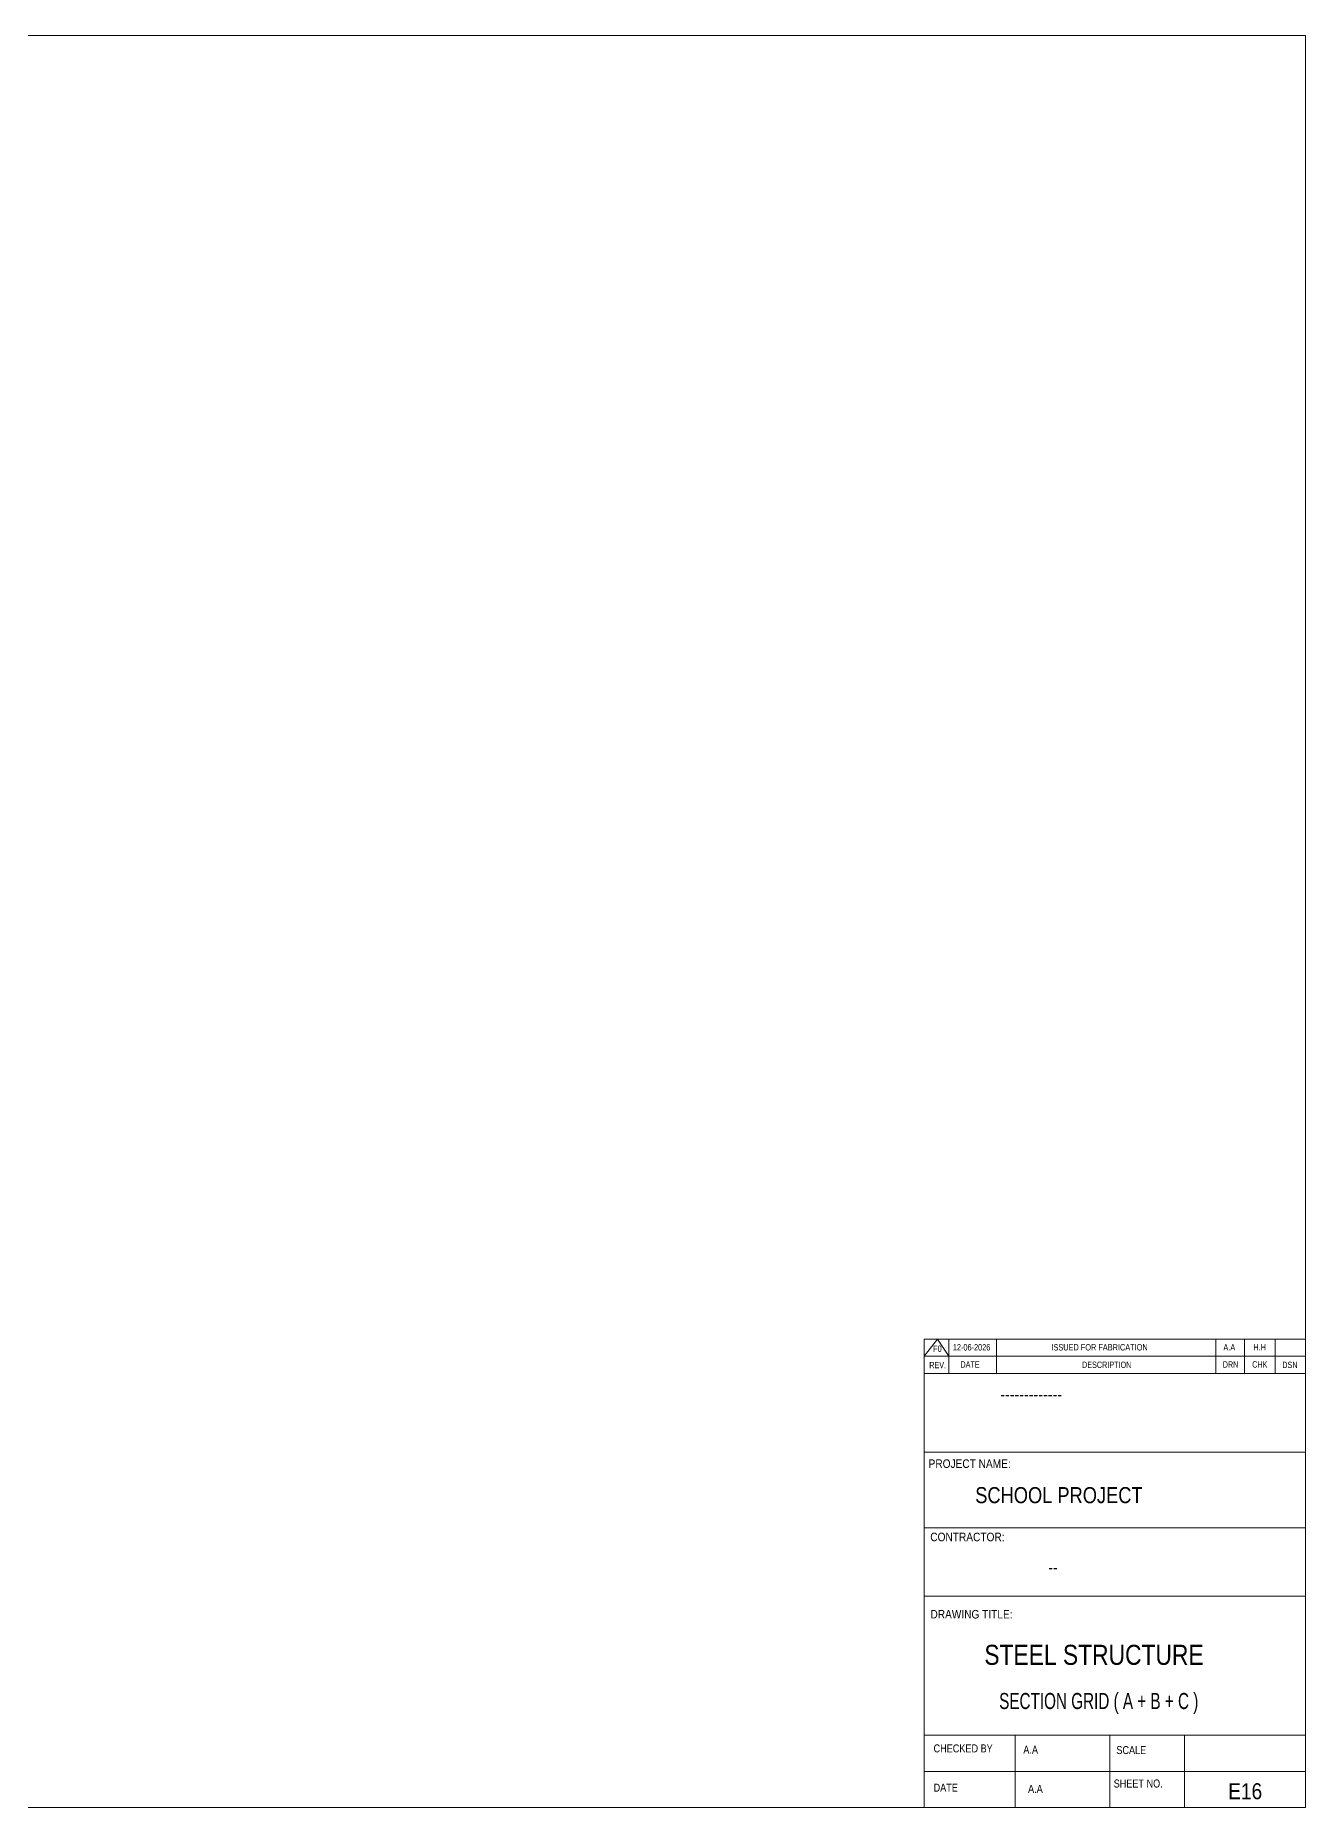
# Model space of a CAD drawing. Header units: millimetres. Extents: x -49 to 773, y -65 to 509.
# Drawn here: x 362 to 773, y -65 to 509 of the extents above; entities that cross this region are included whole.
import ezdxf

# ---------------------------------------------------------------- set-up
doc = ezdxf.new("R2010")
doc.units = ezdxf.units.MM
doc.linetypes.add('XKITLINE00', pattern=[0])
doc.layers.add('DrawingSheet', color=5, linetype='Continuous', lineweight=0)
doc.layers.add('OtherObjectType', color=7, linetype='Continuous', lineweight=0)
doc.styles.add('@ARIAL_UNICODE_MS_BOLD', font='ARIAL.TTF')
doc.styles.add('ARIAL', font='ARIAL.TTF')
doc.styles.add('ARIAL_NARROW', font='ARIALN.TTF')
doc.styles.add('COMIC_SANS_MS_BOLD', font='COMICBD.TTF')
doc.styles.add('SWIS721_EX_BT', font='ARIAL.TTF')
doc.styles.add('SWISSE', font='ARIAL.TTF')

# ---------------------------------------------------------------- blocks, each defined once
blk = doc.blocks.new('*A273')
at = {"layer": 'DrawingSheet', "color": 5, "linetype": 'XKITLINE00', "lineweight": 0}
for p, q in [((773.26, 508.63), (-46.74, 508.63)), ((773.26, -65.37), (773.26, 508.63)), ((-46.74, -65.37), (773.26, -65.37))]:
    blk.add_line(p, q, dxfattribs=at)
blk = doc.blocks.new('*A274')
at = {"layer": 'OtherObjectType', "color": 7, "linetype": 'XKITLINE00', "lineweight": 0}
for p, q in [((649.76, 86.39), (773.26, 86.39)), ((649.76, 80.83), (654.09, 86.39)), ((649.76, 80.83), (649.76, 86.39)), ((654.09, 86.39), (657.79, 80.83)), ((657.79, 80.83), (657.79, 86.39)), ((673.23, 80.83), (673.23, 86.39)), ((744.24, 80.83), (744.24, 86.39)), ((753.5, 80.83), (753.5, 86.39)), ((763.38, 80.83), (763.38, 86.39)), ((773.26, 80.83), (773.26, 86.39)), ((649.76, 80.83), (773.26, 80.83)), ((649.76, 75.27), (649.76, 80.83)), ((653.47, 80.83), (773.26, 80.83)), ((657.79, 75.27), (657.79, 80.83)), ((673.23, 75.27), (673.23, 80.83)), ((744.24, 75.27), (744.24, 80.83)), ((753.5, 75.27), (753.5, 80.83)), ((763.38, 75.27), (763.38, 80.83)), ((773.26, 75.27), (773.26, 80.83))]:
    blk.add_line(p, q, dxfattribs=at)
at = {"layer": 'OtherObjectType', "color": 7, "style": 'ARIAL_NARROW'}
for s, height, width, p in [('F0', 2.058, 1.008832, (652.66, 82.22)), ('12-06-2026', 2.058, 1.008832, (659.03, 82.68)), ('ISSUED FOR FABRICATION', 2.0583, 1.008832, (690.97, 82.68)), ('A.A', 2.058, 1.008832, (746.66, 82.68)), ('H.H', 2.058, 1.008832, (756.39, 82.68)), ('REV.', 2.058, 0.907949, (651.4, 76.94)), ('DATE', 2.058, 0.907949, (661.5, 77.13)), ('DESCRIPTION', 2.0583, 0.907949, (700.88, 77.02)), ('DRN', 2.058, 0.907949, (746.44, 77.1)), ('CHK', 2.058, 0.907949, (755.98, 77.13)), ('DSN', 2.058, 0.907949, (765.73, 76.98))]:
    blk.add_text(s, height=height, dxfattribs=dict(at, width=width)).set_placement(p)
blk = doc.blocks.new('*A275')
at = {"layer": 'OtherObjectType', "color": 2, "linetype": 'XKITLINE00', "lineweight": 0}
for p, q in [((649.76, -65.37), (649.77, 75.27)), ((649.76, 75.27), (773.26, 75.27)), ((773.25, 75.26), (773.26, -65.37)), ((773.26, 49.77), (649.76, 49.77)), ((649.76, 25.25), (773.26, 25.25)), ((773.26, 3.11), (649.76, 3.11)), ((773.26, -41.98), (649.76, -41.98)), ((679.21, -41.98), (679.21, -65.37)), ((709.88, -65.37), (709.88, -41.98)), ((734.01, -65.37), (734.01, -41.98)), ((773.26, -53.68), (649.76, -53.68)), ((773.26, -65.37), (649.76, -65.37))]:
    blk.add_line(p, q, dxfattribs=at)
at = {"layer": 'OtherObjectType', "color": 4, "style": '@ARIAL_UNICODE_MS_BOLD', "width": 0.85}
blk.add_text('-------------', height=3.9, dxfattribs=at).set_placement((674.38, 66.53))
at = {"layer": 'OtherObjectType', "color": 3}
for s, height, style, width, p in [('PROJECT NAME:', 2.7618, 'SWIS721_EX_BT', 0.85, (651.19, 44.64)), ('CONTRACTOR:', 2.7618, 'SWISSE', 0.85, (651.74, 20.9)), ('DRAWING TITLE:', 2.7618, 'SWIS721_EX_BT', 0.85, (651.79, -4.13)), ('SECTION GRID ( A + B + C ) ', 5.2, 'ARIAL', 0.68, (674.05, -33.46)), ('E16', 5.2, 'ARIAL', 0.85, (748.23, -62.69))]:
    blk.add_text(s, height=height, dxfattribs=dict(at, style=style, width=width)).set_placement(p)
at = {"layer": 'OtherObjectType', "color": 7, "width": 0.85}
for s, height, p in [('SCHOOL PROJECT', 5.2, (666.3, 33.22)), ('STEEL STRUCTURE', 6.5, (669.24, -19.15)), ('CHECKED BY', 2.592, (652.8, -47.51)), ('A.A', 2.592, (681.87, -47.92)), ('SCALE', 2.592, (712, -48.05)), ('SHEET NO.', 2.592, (711.13, -58.88)), ('DATE', 2.592, (652.81, -60.22)), ('A.A', 2.592, (683.41, -60.62))]:
    blk.add_text(s, height=height, dxfattribs=at).set_placement(p)
at = {"layer": 'OtherObjectType', "color": 1, "style": 'COMIC_SANS_MS_BOLD', "width": 0.85}
blk.add_text('--', height=3.9, dxfattribs=at).set_placement((690.03, 10.48))

msp = doc.modelspace()

# ---------------------------------------------------------------- block references
at = {"lineweight": 0}
for name in ['*A273', '*A274', '*A275']:
    msp.add_blockref(name, (0, 0), dxfattribs=at)

doc.saveas('drawing.dxf')
